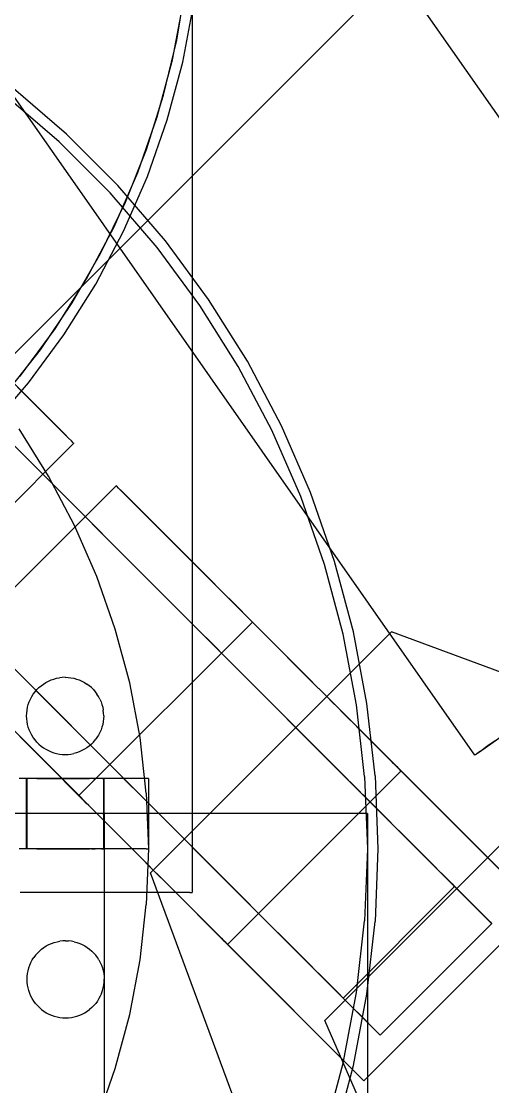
# Model space of a CAD drawing. Header units: millimetres. Extents: x -180 to 1414, y -663 to 972.
# Drawn here: x 1235.2 to 1262.2, y 436.4 to 497.2 of the extents above; entities that cross this region are included whole.
import ezdxf

# ---------------------------------------------------------------- set-up
doc = ezdxf.new("R2010")
doc.units = ezdxf.units.MM
doc.layers.add('TOP', color=8, linetype='Continuous')

msp = doc.modelspace()

# ---------------------------------------------------------------- linework, layer by layer
at = {"layer": 'TOP'}
for p, q in [((1245, 544.9), (1245, 447.5)), ((1234.813, 478.177), (1284.381, 527.745)), ((1238.942, 525.37), (1279.15, 467.948)), ((1261.129, 455.329), (1220.921, 512.752)), ((1244.115, 496.121), (1244.64, 499.319)), ((1243.872, 494.987), (1244.497, 498.293)), ((1243.872, 494.987), (1244.497, 498.293)), ((1244.457, 494.853), (1245.091, 498.204)), ((1243.362, 492.968), (1244.115, 496.121)), ((1243.001, 491.736), (1243.872, 494.987)), ((1243.001, 491.736), (1243.872, 494.987)), ((1243.574, 491.559), (1244.457, 494.853)), ((1237.818, 490.758), (1234.666, 493.47)), ((1237.41, 490.318), (1234.292, 493.001)), ((1237.41, 490.318), (1234.292, 493.001)), ((1242.383, 489.878), (1243.362, 492.968)), ((1241.889, 488.56), (1243.001, 491.736)), ((1241.889, 488.56), (1243.001, 491.736)), ((1242.448, 488.34), (1243.574, 491.559)), ((1240.758, 487.818), (1237.818, 490.758)), ((1240.318, 487.41), (1237.41, 490.318)), ((1240.318, 487.41), (1237.41, 490.318)), ((1241.185, 486.866), (1242.383, 489.878)), ((1218.238, 489.59), (1244.695, 463.133)), ((1240.544, 485.475), (1241.889, 488.56)), ((1240.544, 485.475), (1241.889, 488.56)), ((1245.874, 461.954), (1219.416, 488.412)), ((1241.084, 485.215), (1242.448, 488.34)), ((1243.001, 484.292), (1240.318, 487.41)), ((1243.001, 484.292), (1240.318, 487.41)), ((1243.47, 484.666), (1240.758, 487.818)), ((1239.772, 483.949), (1241.185, 486.866)), ((1238.971, 482.5), (1240.544, 485.475)), ((1238.971, 482.5), (1240.544, 485.475)), ((1239.491, 482.2), (1241.084, 485.215)), ((1245.443, 480.983), (1243.001, 484.292)), ((1245.443, 480.983), (1243.001, 484.292)), ((1245.939, 481.321), (1243.47, 484.666)), ((1238.154, 481.14), (1239.772, 483.949)), ((1238.331, 456.769), (1211.874, 483.227)), ((1236.154, 475.21), (1227.88, 483.484)), ((1235.62, 475.744), (1227.975, 483.389)), ((1237.412, 473.952), (1228.197, 483.167)), ((1237.941, 473.423), (1228.249, 483.115)), ((1237.941, 473.423), (1228.29, 483.074)), ((1237.709, 473.655), (1228.29, 483.074)), ((1237.181, 479.651), (1238.971, 482.5)), ((1237.181, 479.651), (1238.971, 482.5)), ((1239.51, 455.59), (1213.052, 482.048)), ((1237.676, 479.313), (1239.491, 482.2)), ((1248.151, 477.8), (1245.939, 481.321)), ((1236.337, 478.456), (1238.154, 481.14)), ((1247.631, 477.5), (1245.443, 480.983)), ((1247.631, 477.5), (1245.443, 480.983)), ((1235.182, 476.943), (1237.181, 479.651)), ((1235.182, 476.943), (1237.181, 479.651)), ((1235.652, 476.569), (1237.676, 479.313)), ((1255.949, 451.879), (1229.492, 478.337)), ((1234.332, 475.909), (1236.337, 478.456)), ((1250.094, 474.124), (1248.151, 477.8)), ((1230.67, 477.158), (1257.128, 450.701)), ((1249.553, 473.864), (1247.631, 477.5)), ((1249.553, 473.864), (1247.631, 477.5)), ((1233.427, 473.984), (1235.652, 476.569)), ((1235.62, 475.744), (1235.034, 476.33)), ((1236.154, 475.21), (1235.62, 475.744)), ((1236.632, 474.732), (1236.154, 475.21)), ((1237.052, 474.312), (1236.632, 474.732)), ((1236.806, 471.25), (1235.115, 473.941)), ((1237.412, 473.952), (1237.052, 474.312)), ((1237.709, 473.655), (1237.412, 473.952)), ((1251.757, 470.313), (1250.094, 474.124)), ((1237.941, 473.423), (1237.709, 473.655)), ((1238.108, 473.255), (1237.941, 473.423)), ((1251.198, 470.094), (1249.553, 473.864)), ((1251.198, 470.094), (1249.553, 473.864)), ((1228.343, 463.222), (1238.243, 473.121)), ((1238.209, 473.155), (1238.108, 473.255)), ((1238.209, 473.155), (1238.243, 473.121)), ((1249.585, 445.515), (1223.128, 471.973)), ((1238.291, 468.44), (1236.806, 471.25)), ((1224.306, 470.794), (1250.764, 444.337)), ((1240.659, 470.705), (1230.759, 460.806)), ((1240.692, 470.672), (1240.659, 470.705)), ((1240.793, 470.571), (1240.692, 470.672)), ((1240.96, 470.404), (1240.793, 470.571)), ((1240.793, 470.571), (1248.543, 462.821)), ((1241.193, 470.171), (1240.96, 470.404)), ((1240.96, 470.404), (1248.543, 462.821)), ((1240.96, 470.404), (1248.484, 462.88)), ((1253.13, 466.388), (1251.757, 470.313)), ((1241.49, 469.874), (1241.193, 470.171)), ((1241.193, 470.171), (1248.543, 462.821)), ((1241.849, 469.515), (1241.49, 469.874)), ((1252.557, 466.212), (1251.198, 470.094)), ((1252.557, 466.212), (1251.198, 470.094)), ((1242.269, 469.095), (1241.849, 469.515)), ((1241.849, 469.515), (1249.005, 462.359)), ((1241.849, 469.515), (1248.857, 462.507)), ((1242.747, 468.617), (1242.269, 469.095)), ((1242.269, 469.095), (1248.857, 462.507)), ((1243.281, 468.083), (1242.747, 468.617)), ((1242.747, 468.617), (1249.362, 462.002)), ((1239.562, 465.527), (1238.291, 468.44)), ((1243.868, 467.496), (1243.281, 468.083)), ((1243.281, 468.083), (1249.362, 462.002)), ((1244.503, 466.861), (1243.868, 467.496)), ((1245.185, 466.179), (1244.503, 466.861)), ((1244.503, 466.861), (1250.034, 461.33)), ((1244.503, 466.861), (1249.794, 461.57)), ((1245.908, 465.456), (1245.185, 466.179)), ((1245.185, 466.179), (1249.794, 461.57)), ((1253.621, 462.239), (1252.557, 466.212)), ((1253.621, 462.239), (1252.557, 466.212)), ((1254.206, 462.372), (1253.13, 466.388)), ((1240.612, 462.527), (1239.562, 465.527)), ((1246.669, 464.695), (1245.908, 465.456)), ((1247.464, 463.9), (1246.669, 464.695)), ((1246.669, 464.695), (1250.558, 460.806)), ((1248.288, 463.076), (1247.464, 463.9)), ((1244.695, 463.133), (1245.408, 462.42)), ((1249.136, 462.228), (1248.288, 463.076)), ((1248.437, 462.927), (1238.537, 453.028)), ((1241.434, 459.457), (1240.612, 462.527)), ((1242.624, 448.629), (1256.371, 462.376)), ((1245.408, 462.42), (1246.152, 461.677)), ((1248.449, 462.915), (1248.437, 462.927)), ((1248.484, 462.88), (1248.449, 462.915)), ((1248.543, 462.821), (1248.484, 462.88)), ((1248.625, 462.739), (1248.543, 462.821)), ((1248.73, 462.634), (1248.625, 462.739)), ((1248.857, 462.507), (1248.73, 462.634)), ((1249.005, 462.359), (1248.857, 462.507)), ((1274.953, 455.503), (1256.371, 462.376)), ((1246.451, 461.377), (1245.874, 461.954)), ((1249.174, 462.19), (1249.005, 462.359)), ((1250.005, 461.359), (1249.136, 462.228)), ((1249.362, 462.002), (1249.174, 462.19)), ((1249.569, 461.795), (1249.362, 462.002)), ((1249.794, 461.57), (1249.569, 461.795)), ((1254.386, 458.197), (1253.621, 462.239)), ((1254.386, 458.197), (1253.621, 462.239)), ((1254.979, 458.287), (1254.206, 462.372)), ((1246.152, 461.677), (1246.922, 460.907)), ((1247.054, 460.774), (1246.451, 461.377)), ((1250.034, 461.33), (1249.794, 461.57)), ((1250.888, 460.476), (1250.005, 461.359)), ((1250.289, 461.074), (1250.034, 461.33)), ((1246.922, 460.907), (1247.714, 460.115)), ((1247.678, 460.15), (1247.054, 460.774)), ((1250.558, 460.806), (1250.289, 461.074)), ((1250.839, 460.525), (1250.558, 460.806)), ((1231.293, 460.272), (1238.726, 452.839)), ((1248.32, 459.508), (1247.678, 460.15)), ((1247.714, 460.115), (1248.524, 459.304)), ((1251.129, 460.235), (1250.839, 460.525)), ((1251.781, 459.583), (1250.888, 460.476)), ((1251.429, 459.935), (1251.129, 460.235)), ((1231.95, 459.615), (1239.106, 452.459)), ((1231.95, 459.615), (1238.957, 452.607)), ((1231.95, 459.615), (1238.831, 452.734)), ((1236.376, 459.296), (1236.508, 459.394)), ((1236.508, 459.394), (1236.647, 459.481)), ((1236.647, 459.481), (1236.793, 459.558)), ((1236.793, 459.558), (1236.943, 459.624)), ((1236.943, 459.624), (1237.099, 459.678)), ((1237.099, 459.678), (1237.258, 459.721)), ((1237.258, 459.721), (1237.419, 459.751)), ((1237.583, 459.77), (1237.419, 459.751)), ((1237.747, 459.776), (1237.583, 459.77)), ((1237.747, 459.776), (1237.912, 459.77)), ((1237.912, 459.77), (1238.075, 459.751)), ((1238.075, 459.751), (1238.237, 459.721)), ((1238.237, 459.721), (1238.396, 459.678)), ((1238.396, 459.678), (1238.551, 459.624)), ((1238.551, 459.624), (1238.702, 459.558)), ((1238.702, 459.558), (1238.847, 459.481)), ((1238.847, 459.481), (1238.987, 459.394)), ((1239.119, 459.296), (1238.987, 459.394)), ((1242.025, 456.334), (1241.434, 459.457)), ((1248.977, 458.852), (1248.32, 459.508)), ((1251.735, 459.629), (1251.429, 459.935)), ((1252.047, 459.317), (1251.735, 459.629)), ((1252.679, 458.685), (1251.781, 459.583)), ((1232.37, 459.195), (1238.957, 452.607)), ((1235.842, 458.676), (1235.93, 458.815)), ((1235.93, 458.815), (1236.027, 458.948)), ((1236.027, 458.948), (1236.135, 459.072)), ((1236.135, 459.072), (1236.251, 459.189)), ((1236.251, 459.189), (1236.376, 459.296)), ((1239.244, 459.189), (1239.119, 459.296)), ((1239.244, 459.189), (1239.36, 459.072)), ((1239.36, 459.072), (1239.467, 458.948)), ((1239.467, 458.948), (1239.565, 458.815)), ((1239.652, 458.676), (1239.565, 458.815)), ((1248.524, 459.304), (1249.348, 458.481)), ((1249.644, 458.184), (1248.977, 458.852)), ((1252.362, 459.002), (1252.047, 459.317)), ((1252.679, 458.685), (1252.362, 459.002)), ((1235.602, 458.066), (1235.645, 458.224)), ((1235.645, 458.224), (1235.699, 458.38)), ((1235.699, 458.38), (1235.765, 458.531)), ((1235.765, 458.531), (1235.842, 458.676)), ((1239.729, 458.531), (1239.652, 458.676)), ((1239.729, 458.531), (1239.795, 458.38)), ((1239.795, 458.38), (1239.849, 458.224)), ((1239.849, 458.224), (1239.892, 458.066)), ((1249.348, 458.481), (1250.18, 457.648)), ((1250.319, 457.51), (1249.644, 458.184)), ((1253.578, 457.786), (1252.679, 458.685)), ((1252.997, 458.367), (1252.679, 458.685)), ((1253.312, 458.052), (1252.997, 458.367)), ((1254.846, 454.11), (1254.386, 458.197)), ((1254.846, 454.11), (1254.386, 458.197)), ((1255.445, 454.155), (1254.979, 458.287)), ((1235.547, 457.576), (1235.553, 457.74)), ((1235.553, 457.412), (1235.547, 457.576)), ((1235.553, 457.74), (1235.572, 457.904)), ((1235.572, 457.904), (1235.602, 458.066)), ((1239.892, 458.066), (1239.923, 457.904)), ((1239.941, 457.74), (1239.923, 457.904)), ((1239.947, 457.576), (1239.941, 457.74)), ((1239.947, 457.576), (1239.941, 457.412)), ((1250.18, 457.648), (1251.017, 456.812)), ((1253.624, 457.74), (1253.312, 458.052)), ((1254.471, 456.893), (1253.578, 457.786)), ((1253.93, 457.434), (1253.624, 457.74)), ((1235.285, 456.28), (1234.604, 456.961)), ((1235.572, 457.248), (1235.553, 457.412)), ((1235.602, 457.086), (1235.572, 457.248)), ((1235.645, 456.928), (1235.602, 457.086)), ((1235.699, 456.772), (1235.645, 456.928)), ((1239.849, 456.928), (1239.795, 456.772)), ((1239.892, 457.086), (1239.849, 456.928)), ((1239.923, 457.248), (1239.892, 457.086)), ((1239.941, 457.412), (1239.923, 457.248)), ((1250.997, 456.832), (1250.319, 457.51)), ((1254.229, 457.134), (1253.93, 457.434)), ((1254.52, 456.844), (1254.229, 457.134)), ((1235.765, 456.621), (1235.699, 456.772)), ((1235.842, 456.476), (1235.765, 456.621)), ((1235.93, 456.337), (1235.842, 456.476)), ((1236.027, 456.204), (1235.93, 456.337)), ((1238.331, 456.769), (1239.044, 456.056)), ((1239.565, 456.337), (1239.467, 456.204)), ((1239.652, 456.476), (1239.565, 456.337)), ((1239.729, 456.621), (1239.652, 456.476)), ((1239.795, 456.772), (1239.729, 456.621)), ((1242.381, 453.176), (1242.025, 456.334)), ((1251.674, 456.154), (1250.997, 456.832)), ((1251.017, 456.812), (1251.852, 455.976)), ((1255.354, 456.01), (1254.471, 456.893)), ((1258.69, 452.674), (1254.52, 456.844)), ((1254.801, 456.563), (1254.52, 456.844)), ((1259.451, 451.913), (1254.801, 456.563)), ((1255.069, 456.295), (1254.801, 456.563)), ((1258.69, 452.674), (1254.801, 456.563)), ((1262.694, 456.425), (1261.529, 455.609)), ((1236.008, 455.557), (1235.285, 456.28)), ((1236.135, 456.08), (1236.027, 456.204)), ((1236.135, 456.08), (1236.251, 455.963)), ((1236.251, 455.963), (1236.376, 455.856)), ((1236.376, 455.856), (1236.508, 455.758)), ((1236.508, 455.758), (1236.647, 455.671)), ((1238.987, 455.758), (1238.847, 455.671)), ((1239.119, 455.856), (1238.987, 455.758)), ((1239.044, 456.056), (1239.788, 455.313)), ((1239.244, 455.963), (1239.119, 455.856)), ((1239.244, 455.963), (1239.36, 456.08)), ((1239.36, 456.08), (1239.467, 456.204)), ((1252.347, 455.481), (1251.674, 456.154)), ((1251.852, 455.976), (1252.683, 455.146)), ((1255.325, 456.039), (1255.069, 456.295)), ((1258.69, 452.674), (1255.069, 456.295)), ((1255.565, 455.799), (1255.325, 456.039)), ((1256.223, 455.141), (1255.354, 456.01)), ((1255.79, 455.574), (1255.565, 455.799)), ((1261.751, 455.765), (1261.529, 455.609)), ((1262.021, 455.954), (1261.751, 455.765)), ((1262.336, 456.174), (1262.021, 455.954)), ((1236.77, 454.795), (1236.008, 455.557)), ((1236.647, 455.671), (1236.793, 455.594)), ((1236.793, 455.594), (1236.943, 455.528)), ((1236.943, 455.528), (1237.099, 455.474)), ((1237.099, 455.474), (1237.258, 455.431)), ((1237.258, 455.431), (1237.419, 455.401)), ((1237.419, 455.401), (1237.583, 455.382)), ((1237.583, 455.382), (1237.747, 455.376)), ((1237.747, 455.376), (1237.912, 455.382)), ((1237.912, 455.382), (1238.075, 455.401)), ((1238.075, 455.401), (1238.237, 455.431)), ((1238.396, 455.474), (1238.237, 455.431)), ((1238.551, 455.528), (1238.396, 455.474)), ((1238.702, 455.594), (1238.551, 455.528)), ((1238.847, 455.671), (1238.702, 455.594)), ((1240.088, 455.013), (1239.51, 455.59)), ((1239.788, 455.313), (1240.558, 454.543)), ((1253.012, 454.816), (1252.347, 455.481)), ((1252.683, 455.146), (1253.504, 454.325)), ((1261.491, 449.873), (1255.79, 455.574)), ((1255.996, 455.367), (1255.79, 455.574)), ((1262.078, 449.286), (1255.79, 455.574)), ((1256.185, 455.179), (1255.996, 455.367)), ((1256.354, 455.01), (1256.185, 455.179)), ((1257.071, 454.293), (1256.223, 455.141)), ((1261.154, 455.347), (1261.129, 455.329)), ((1261.229, 455.399), (1261.154, 455.347)), ((1261.529, 455.609), (1261.229, 455.399)), ((1261.354, 455.487), (1261.229, 455.399)), ((1261.529, 455.609), (1261.354, 455.487)), ((1237.564, 454.001), (1236.77, 454.795)), ((1236.77, 454.795), (1240.659, 450.906)), ((1240.69, 454.41), (1240.088, 455.013)), ((1240.558, 454.543), (1241.35, 453.751)), ((1253.666, 454.163), (1253.012, 454.816)), ((1256.502, 454.862), (1256.354, 455.01)), ((1256.629, 454.735), (1256.502, 454.862)), ((1263.51, 447.854), (1256.502, 454.862)), ((1256.734, 454.63), (1256.629, 454.735)), ((1264.166, 447.198), (1256.734, 454.63)), ((1256.816, 454.548), (1256.734, 454.63)), ((1264.399, 446.965), (1256.816, 454.548)), ((1256.875, 454.489), (1256.816, 454.548)), ((1264.566, 446.798), (1256.875, 454.489)), ((1256.91, 454.454), (1256.875, 454.489)), ((1236.806, 454), (1235.115, 454)), ((1235.547, 450), (1235.547, 454)), ((1235.553, 454), (1235.547, 454)), ((1235.572, 454), (1235.553, 454)), ((1235.602, 454), (1235.572, 454)), ((1235.573, 450), (1235.573, 454)), ((1235.579, 454), (1235.573, 454)), ((1235.598, 454), (1235.579, 454)), ((1235.628, 454), (1235.598, 454)), ((1235.645, 454), (1235.602, 454)), ((1235.671, 454), (1235.628, 454)), ((1235.699, 454), (1235.645, 454)), ((1235.725, 454), (1235.671, 454)), ((1235.765, 454), (1235.699, 454)), ((1235.791, 454), (1235.725, 454)), ((1235.842, 454), (1235.765, 454)), ((1235.868, 454), (1235.791, 454)), ((1235.93, 454), (1235.842, 454)), ((1235.955, 454), (1235.868, 454)), ((1236.027, 454), (1235.93, 454)), ((1236.053, 454), (1235.955, 454)), ((1236.135, 454), (1236.027, 454)), ((1236.16, 454), (1236.053, 454)), ((1236.135, 454), (1236.251, 454)), ((1236.277, 454), (1236.16, 454)), ((1236.251, 454), (1236.376, 454)), ((1236.277, 454), (1236.401, 454)), ((1236.376, 454), (1236.508, 454)), ((1236.401, 454), (1236.534, 454)), ((1236.508, 454), (1236.647, 454)), ((1236.534, 454), (1236.673, 454)), ((1236.647, 454), (1236.793, 454)), ((1236.673, 454), (1236.819, 454)), ((1236.793, 454), (1236.943, 454)), ((1238.291, 454), (1236.806, 454)), ((1236.819, 454), (1236.969, 454)), ((1236.943, 454), (1237.099, 454)), ((1236.969, 454), (1237.125, 454)), ((1237.099, 454), (1237.258, 454)), ((1237.125, 454), (1237.284, 454)), ((1237.258, 454), (1237.419, 454)), ((1237.284, 454), (1237.445, 454)), ((1237.419, 454), (1237.583, 454)), ((1237.445, 454), (1237.609, 454)), ((1238.388, 453.177), (1237.564, 454.001)), ((1237.583, 454), (1237.747, 454)), ((1237.609, 454), (1237.773, 454)), ((1237.747, 454), (1237.912, 454)), ((1237.773, 454), (1237.938, 454)), ((1237.912, 454), (1238.075, 454)), ((1237.938, 454), (1238.101, 454)), ((1238.075, 454), (1238.237, 454)), ((1238.101, 454), (1238.263, 454)), ((1238.396, 454), (1238.237, 454)), ((1238.263, 454), (1238.422, 454)), ((1239.562, 454), (1238.291, 454)), ((1238.551, 454), (1238.396, 454)), ((1238.422, 454), (1238.577, 454)), ((1238.702, 454), (1238.551, 454)), ((1238.577, 454), (1238.728, 454)), ((1238.847, 454), (1238.702, 454)), ((1238.728, 454), (1238.873, 454)), ((1238.987, 454), (1238.847, 454)), ((1238.873, 454), (1239.012, 454)), ((1239.119, 454), (1238.987, 454)), ((1239.012, 454), (1239.145, 454)), ((1239.244, 454), (1239.119, 454)), ((1239.27, 454), (1239.145, 454)), ((1239.36, 454), (1239.244, 454)), ((1239.386, 454), (1239.27, 454)), ((1239.36, 454), (1239.467, 454)), ((1239.493, 454), (1239.386, 454)), ((1239.565, 454), (1239.467, 454)), ((1239.591, 454), (1239.493, 454)), ((1240.612, 454), (1239.562, 454)), ((1239.652, 454), (1239.565, 454)), ((1239.678, 454), (1239.591, 454)), ((1239.729, 454), (1239.652, 454)), ((1239.755, 454), (1239.678, 454)), ((1239.795, 454), (1239.729, 454)), ((1239.821, 454), (1239.755, 454)), ((1239.849, 454), (1239.795, 454)), ((1239.875, 454), (1239.821, 454)), ((1239.892, 454), (1239.849, 454)), ((1239.875, 454), (1239.918, 454)), ((1239.923, 454), (1239.892, 454)), ((1239.918, 454), (1239.949, 454)), ((1239.941, 454), (1239.923, 454)), ((1239.941, 454), (1239.947, 454)), ((1239.947, 450), (1239.947, 454)), ((1239.949, 454), (1239.967, 454)), ((1239.967, 454), (1239.973, 454)), ((1239.973, 450), (1239.973, 454)), ((1241.434, 454), (1240.612, 454)), ((1241.314, 453.786), (1240.69, 454.41)), ((1242.025, 454), (1241.434, 454)), ((1242.381, 454), (1242.025, 454)), ((1242.5, 454), (1242.381, 454)), ((1242.5, 454), (1242.5, 450)), ((1256.922, 454.442), (1247.023, 444.542)), ((1253.504, 454.325), (1254.31, 453.519)), ((1254.303, 453.525), (1253.666, 454.163)), ((1254.846, 454.11), (1255, 450)), ((1254.846, 454.11), (1255, 450)), ((1255.445, 454.155), (1255.6, 450)), ((1264.667, 446.697), (1256.91, 454.454)), ((1256.91, 454.454), (1256.922, 454.442)), ((1257.895, 453.469), (1257.071, 454.293)), ((1241.956, 453.144), (1241.314, 453.786)), ((1241.35, 453.751), (1242.16, 452.94)), ((1254.922, 452.906), (1254.303, 453.525)), ((1254.31, 453.519), (1255.097, 452.731)), ((1258.69, 452.674), (1257.895, 453.469)), ((1239.237, 452.328), (1238.388, 453.177)), ((1238.549, 453.016), (1238.537, 453.028)), ((1238.585, 452.98), (1238.549, 453.016)), ((1238.644, 452.921), (1238.585, 452.98)), ((1238.726, 452.839), (1238.644, 452.921)), ((1238.831, 452.734), (1238.726, 452.839)), ((1238.957, 452.607), (1238.831, 452.734)), ((1241.956, 453.144), (1242.613, 452.488)), ((1242.16, 452.94), (1242.984, 452.117)), ((1242.381, 453.176), (1242.5, 450)), ((1255.519, 452.309), (1254.922, 452.906)), ((1255.097, 452.731), (1255.861, 451.968)), ((1259.451, 451.913), (1258.69, 452.674)), ((1239.106, 452.459), (1238.957, 452.607)), ((1239.275, 452.29), (1239.106, 452.459)), ((1240.105, 451.46), (1239.237, 452.328)), ((1239.463, 452.102), (1239.275, 452.29)), ((1239.67, 451.895), (1239.463, 452.102)), ((1243.28, 451.82), (1242.613, 452.488)), ((1242.984, 452.117), (1243.816, 451.284)), ((1252.58, 440.201), (1264.799, 452.42)), ((1256.09, 451.739), (1255.519, 452.309)), ((1237.41, 452), (1234.292, 452)), ((1236.039, 452), (1234.641, 452)), ((1237.235, 452), (1236.039, 452)), ((1238.223, 452), (1237.235, 452)), ((1240.318, 452), (1237.41, 452)), ((1238.997, 452), (1238.223, 452)), ((1239.553, 452), (1238.997, 452)), ((1239.888, 452), (1239.553, 452)), ((1239.894, 451.671), (1239.67, 451.895)), ((1239.888, 452), (1240, 452)), ((1240.135, 451.43), (1239.894, 451.671)), ((1240, 348), (1240, 452)), ((1240.988, 450.577), (1240.105, 451.46)), ((1243.001, 452), (1240.318, 452)), ((1245.443, 452), (1243.001, 452)), ((1243.955, 451.146), (1243.28, 451.82)), ((1247.631, 452), (1245.443, 452)), ((1249.553, 452), (1247.631, 452)), ((1251.198, 452), (1249.553, 452)), ((1252.557, 452), (1251.198, 452)), ((1253.621, 452), (1252.557, 452)), ((1254.386, 452), (1253.621, 452)), ((1254.846, 452), (1254.386, 452)), ((1255, 452), (1254.846, 452)), ((1255, 452), (1255, 346.8)), ((1255.861, 451.968), (1256.597, 451.232)), ((1256.499, 451.33), (1255.949, 451.879)), ((1256.632, 451.197), (1256.09, 451.739)), ((1260.174, 451.19), (1259.451, 451.913)), ((1240.39, 451.175), (1240.135, 451.43)), ((1240.659, 450.906), (1240.39, 451.175)), ((1240.939, 450.626), (1240.659, 450.906)), ((1243.816, 451.284), (1244.653, 450.448)), ((1244.633, 450.468), (1243.955, 451.146)), ((1257.017, 450.812), (1256.499, 451.33)), ((1256.597, 451.232), (1257.301, 450.527)), ((1257.97, 449.859), (1256.632, 451.197)), ((1257.141, 450.687), (1256.632, 451.197)), ((1260.856, 450.508), (1260.174, 451.19)), ((1241.23, 450.335), (1240.939, 450.626)), ((1241.882, 449.683), (1240.988, 450.577)), ((1241.529, 450.036), (1241.23, 450.335)), ((1245.31, 449.79), (1244.633, 450.468)), ((1244.653, 450.448), (1245.488, 449.612)), ((1257.501, 450.328), (1257.017, 450.812)), ((1257.806, 450.023), (1257.128, 450.701)), ((1257.616, 450.212), (1257.141, 450.687)), ((1257.301, 450.527), (1257.97, 449.859)), ((1259.594, 448.234), (1257.501, 450.328)), ((1257.948, 449.88), (1257.501, 450.328)), ((1261.491, 449.873), (1260.856, 450.508)), ((1236.806, 450), (1235.115, 450)), ((1235.553, 450), (1235.547, 450)), ((1235.572, 450), (1235.553, 450)), ((1235.602, 450), (1235.572, 450)), ((1235.579, 450), (1235.573, 450)), ((1235.598, 450), (1235.579, 450)), ((1235.628, 450), (1235.598, 450)), ((1235.645, 450), (1235.602, 450)), ((1235.671, 450), (1235.628, 450)), ((1235.699, 450), (1235.645, 450)), ((1235.725, 450), (1235.671, 450)), ((1235.765, 450), (1235.699, 450)), ((1235.791, 450), (1235.725, 450)), ((1235.842, 450), (1235.765, 450)), ((1235.868, 450), (1235.791, 450)), ((1235.93, 450), (1235.842, 450)), ((1235.955, 450), (1235.868, 450)), ((1236.027, 450), (1235.93, 450)), ((1236.053, 450), (1235.955, 450)), ((1236.135, 450), (1236.027, 450)), ((1236.16, 450), (1236.053, 450)), ((1236.135, 450), (1236.251, 450)), ((1236.277, 450), (1236.16, 450)), ((1236.251, 450), (1236.376, 450)), ((1236.277, 450), (1236.401, 450)), ((1236.376, 450), (1236.508, 450)), ((1236.401, 450), (1236.534, 450)), ((1236.508, 450), (1236.647, 450)), ((1236.534, 450), (1236.673, 450)), ((1236.647, 450), (1236.793, 450)), ((1236.673, 450), (1236.819, 450)), ((1236.793, 450), (1236.943, 450)), ((1238.291, 450), (1236.806, 450)), ((1236.819, 450), (1236.969, 450)), ((1236.943, 450), (1237.099, 450)), ((1236.969, 450), (1237.125, 450)), ((1237.099, 450), (1237.258, 450)), ((1237.125, 450), (1237.284, 450)), ((1237.258, 450), (1237.419, 450)), ((1237.284, 450), (1237.445, 450)), ((1237.419, 450), (1237.583, 450)), ((1237.445, 450), (1237.609, 450)), ((1237.583, 450), (1237.747, 450)), ((1237.609, 450), (1237.773, 450)), ((1237.747, 450), (1237.912, 450)), ((1237.773, 450), (1237.938, 450)), ((1237.912, 450), (1238.075, 450)), ((1237.938, 450), (1238.101, 450)), ((1238.075, 450), (1238.237, 450)), ((1238.101, 450), (1238.263, 450)), ((1238.396, 450), (1238.237, 450)), ((1238.263, 450), (1238.422, 450)), ((1239.562, 450), (1238.291, 450)), ((1238.551, 450), (1238.396, 450)), ((1238.422, 450), (1238.577, 450)), ((1238.702, 450), (1238.551, 450)), ((1238.577, 450), (1238.728, 450)), ((1238.847, 450), (1238.702, 450)), ((1238.728, 450), (1238.873, 450)), ((1238.987, 450), (1238.847, 450)), ((1238.873, 450), (1239.012, 450)), ((1239.119, 450), (1238.987, 450)), ((1239.012, 450), (1239.145, 450)), ((1239.244, 450), (1239.119, 450)), ((1239.27, 450), (1239.145, 450)), ((1239.244, 450), (1239.36, 450)), ((1239.386, 450), (1239.27, 450)), ((1239.36, 450), (1239.467, 450)), ((1239.493, 450), (1239.386, 450)), ((1239.565, 450), (1239.467, 450)), ((1239.591, 450), (1239.493, 450)), ((1240.612, 450), (1239.562, 450)), ((1239.652, 450), (1239.565, 450)), ((1239.678, 450), (1239.591, 450)), ((1239.729, 450), (1239.652, 450)), ((1239.755, 450), (1239.678, 450)), ((1239.795, 450), (1239.729, 450)), ((1239.821, 450), (1239.755, 450)), ((1239.849, 450), (1239.795, 450)), ((1239.821, 450), (1239.875, 450)), ((1239.892, 450), (1239.849, 450)), ((1239.875, 450), (1239.918, 450)), ((1239.923, 450), (1239.892, 450)), ((1239.918, 450), (1239.949, 450)), ((1239.941, 450), (1239.923, 450)), ((1239.947, 450), (1239.941, 450)), ((1239.949, 450), (1239.967, 450)), ((1239.967, 450), (1239.973, 450)), ((1241.434, 450), (1240.612, 450)), ((1242.025, 450), (1241.434, 450)), ((1241.836, 449.729), (1241.529, 450.036)), ((1242.148, 449.417), (1241.836, 449.729)), ((1242.78, 448.785), (1241.882, 449.683)), ((1242.381, 450), (1242.025, 450)), ((1242.5, 450), (1242.381, 446.824)), ((1242.381, 450), (1242.5, 450)), ((1245.983, 449.117), (1245.31, 449.79)), ((1255, 450), (1254.846, 445.89)), ((1255, 450), (1254.846, 445.89)), ((1255.6, 450), (1255.445, 445.845)), ((1258.054, 449.775), (1257.616, 450.212)), ((1258.445, 449.383), (1257.806, 450.023)), ((1259.594, 448.234), (1257.948, 449.88)), ((1258.356, 449.473), (1257.948, 449.88)), ((1257.97, 449.859), (1258.599, 449.23)), ((1258.451, 449.377), (1258.054, 449.775)), ((1262.078, 449.286), (1261.491, 449.873)), ((1242.463, 449.102), (1242.148, 449.417)), ((1242.78, 448.785), (1242.463, 449.102)), ((1245.488, 449.612), (1246.319, 448.782)), ((1246.648, 448.452), (1245.983, 449.117)), ((1258.722, 449.107), (1258.356, 449.473)), ((1259.042, 448.786), (1258.445, 449.383)), ((1258.807, 449.022), (1258.451, 449.377)), ((1258.599, 449.23), (1259.185, 448.644)), ((1259.044, 448.784), (1258.722, 449.107)), ((1259.118, 448.71), (1258.807, 449.022)), ((1262.612, 448.752), (1262.078, 449.286)), ((1249.497, 430.047), (1242.624, 448.629)), ((1243.678, 447.887), (1242.78, 448.785)), ((1243.097, 448.468), (1242.78, 448.785)), ((1243.412, 448.153), (1243.097, 448.468)), ((1246.319, 448.782), (1247.14, 447.961)), ((1247.302, 447.799), (1246.648, 448.452)), ((1259.594, 448.234), (1259.042, 448.786)), ((1259.321, 448.507), (1259.044, 448.784)), ((1259.383, 448.445), (1259.118, 448.71)), ((1259.185, 448.644), (1259.725, 448.104)), ((1259.551, 448.277), (1259.321, 448.507)), ((1259.601, 448.227), (1259.383, 448.445)), ((1243.724, 447.841), (1243.412, 448.153)), ((1244.572, 446.993), (1243.678, 447.887)), ((1244.031, 447.534), (1243.724, 447.841)), ((1247.14, 447.961), (1247.946, 447.155)), ((1247.94, 447.161), (1247.302, 447.799)), ((1259.979, 447.849), (1253.615, 441.485)), ((1259.733, 448.095), (1259.551, 448.277)), ((1260.097, 447.731), (1259.594, 448.234)), ((1261.634, 446.194), (1259.601, 448.227)), ((1259.771, 448.058), (1259.601, 448.227)), ((1259.725, 448.104), (1260.215, 447.613)), ((1259.865, 447.963), (1259.733, 448.095)), ((1259.891, 447.938), (1259.771, 448.058)), ((1262.061, 445.767), (1259.865, 447.963)), ((1259.865, 447.963), (1259.947, 447.881)), ((1259.96, 447.868), (1259.891, 447.938)), ((1259.947, 447.881), (1259.979, 447.849)), ((1259.979, 447.849), (1259.96, 447.868)), ((1262.1, 445.728), (1259.979, 447.849)), ((1237.181, 447.5), (1235.182, 447.5)), ((1238.971, 447.5), (1237.181, 447.5)), ((1240.544, 447.5), (1238.971, 447.5)), ((1241.889, 447.5), (1240.544, 447.5)), ((1243.001, 447.5), (1241.889, 447.5)), ((1243.872, 447.5), (1243.001, 447.5)), ((1244.497, 447.5), (1243.872, 447.5)), ((1244.33, 447.235), (1244.031, 447.534)), ((1244.621, 446.944), (1244.33, 447.235)), ((1244.874, 447.5), (1244.497, 447.5)), ((1244.874, 447.5), (1245, 447.5)), ((1260.549, 447.279), (1260.097, 447.731)), ((1260.215, 447.613), (1260.654, 447.175)), ((1260.947, 446.882), (1260.549, 447.279)), ((1242.025, 443.666), (1242.381, 446.824)), ((1245.455, 446.11), (1244.572, 446.993)), ((1244.901, 446.664), (1244.621, 446.944)), ((1245.17, 446.395), (1244.901, 446.664)), ((1248.79, 442.775), (1244.901, 446.664)), ((1248.558, 446.542), (1247.94, 447.161)), ((1247.946, 447.155), (1248.733, 446.368)), ((1254.801, 436.764), (1264.7, 446.664)), ((1260.654, 447.175), (1261.038, 446.791)), ((1261.289, 446.54), (1260.947, 446.882)), ((1261.038, 446.791), (1261.365, 446.463)), ((1245.425, 446.14), (1245.17, 446.395)), ((1250.956, 440.609), (1245.425, 446.14)), ((1245.666, 445.899), (1245.425, 446.14)), ((1246.323, 445.242), (1245.455, 446.11)), ((1249.155, 445.945), (1248.558, 446.542)), ((1248.733, 446.368), (1249.497, 445.604)), ((1261.572, 446.256), (1261.289, 446.54)), ((1261.365, 446.463), (1261.634, 446.194)), ((1261.797, 446.032), (1261.572, 446.256)), ((1261.634, 446.194), (1261.843, 445.985)), ((1261.96, 445.869), (1261.797, 446.032)), ((1261.843, 445.985), (1261.991, 445.837)), ((1245.89, 445.675), (1245.666, 445.899)), ((1251.592, 439.973), (1245.89, 445.675)), ((1246.097, 445.468), (1245.89, 445.675)), ((1246.285, 445.28), (1246.097, 445.468)), ((1249.726, 445.375), (1249.155, 445.945)), ((1249.497, 445.604), (1250.233, 444.868)), ((1250.135, 444.966), (1249.585, 445.515)), ((1250.268, 444.833), (1249.726, 445.375)), ((1254.386, 441.803), (1254.846, 445.89)), ((1254.386, 441.803), (1254.846, 445.89)), ((1254.979, 441.713), (1255.445, 445.845)), ((1262.1, 445.728), (1255.736, 439.364)), ((1262.061, 445.767), (1261.96, 445.869)), ((1261.991, 445.837), (1262.077, 445.751)), ((1262.1, 445.728), (1262.061, 445.767)), ((1262.077, 445.751), (1262.1, 445.728)), ((1237.773, 444.754), (1237.609, 444.748)), ((1237.773, 444.754), (1237.938, 444.748)), ((1246.454, 445.111), (1246.285, 445.28)), ((1247.172, 444.393), (1246.323, 445.242)), ((1246.602, 444.963), (1246.454, 445.111)), ((1253.61, 437.955), (1246.454, 445.111)), ((1253.19, 438.375), (1246.602, 444.963)), ((1246.729, 444.836), (1246.602, 444.963)), ((1246.834, 444.731), (1246.729, 444.836)), ((1250.653, 444.448), (1250.135, 444.966)), ((1250.233, 444.868), (1250.937, 444.163)), ((1250.777, 444.323), (1250.268, 444.833)), ((1236.16, 444.05), (1236.277, 444.167)), ((1236.277, 444.167), (1236.401, 444.274)), ((1236.401, 444.274), (1236.534, 444.372)), ((1236.534, 444.372), (1236.673, 444.459)), ((1236.673, 444.459), (1236.819, 444.536)), ((1236.819, 444.536), (1236.969, 444.602)), ((1236.969, 444.602), (1237.125, 444.656)), ((1237.125, 444.656), (1237.284, 444.699)), ((1237.284, 444.699), (1237.445, 444.73)), ((1237.609, 444.748), (1237.445, 444.73)), ((1238.101, 444.73), (1237.938, 444.748)), ((1238.263, 444.699), (1238.101, 444.73)), ((1238.263, 444.699), (1238.422, 444.656)), ((1238.422, 444.656), (1238.577, 444.602)), ((1238.577, 444.602), (1238.728, 444.536)), ((1238.728, 444.536), (1238.873, 444.459)), ((1238.873, 444.459), (1239.012, 444.372)), ((1239.012, 444.372), (1239.145, 444.274)), ((1239.145, 444.274), (1239.27, 444.167)), ((1239.386, 444.05), (1239.27, 444.167)), ((1246.916, 444.649), (1246.834, 444.731)), ((1254.499, 437.066), (1246.834, 444.731)), ((1254.267, 437.298), (1246.916, 444.649)), ((1246.975, 444.59), (1246.916, 444.649)), ((1254.667, 436.898), (1246.916, 444.649)), ((1254.499, 437.066), (1246.975, 444.59)), ((1247.011, 444.554), (1246.975, 444.59)), ((1254.667, 436.898), (1246.975, 444.59)), ((1247.023, 444.542), (1247.011, 444.554)), ((1247.996, 443.569), (1247.172, 444.393)), ((1251.137, 443.964), (1250.653, 444.448)), ((1251.442, 443.659), (1250.764, 444.337)), ((1251.252, 443.848), (1250.777, 444.323)), ((1250.937, 444.163), (1251.606, 443.495)), ((1235.791, 443.509), (1235.868, 443.654)), ((1235.868, 443.654), (1235.955, 443.793)), ((1236.053, 443.926), (1235.955, 443.793)), ((1236.16, 444.05), (1236.053, 443.926)), ((1239.493, 443.926), (1239.386, 444.05)), ((1239.591, 443.793), (1239.493, 443.926)), ((1239.678, 443.654), (1239.591, 443.793)), ((1239.678, 443.654), (1239.755, 443.509)), ((1241.434, 440.543), (1242.025, 443.666)), ((1248.79, 442.775), (1247.996, 443.569)), ((1251.584, 443.516), (1251.137, 443.964)), ((1251.69, 443.411), (1251.252, 443.848)), ((1252.081, 443.019), (1251.442, 443.659)), ((1235.598, 442.882), (1235.628, 443.044)), ((1235.628, 443.044), (1235.671, 443.203)), ((1235.671, 443.203), (1235.725, 443.358)), ((1235.725, 443.358), (1235.791, 443.509)), ((1239.755, 443.509), (1239.821, 443.358)), ((1239.821, 443.358), (1239.875, 443.203)), ((1239.875, 443.203), (1239.918, 443.044)), ((1239.918, 443.044), (1239.949, 442.882)), ((1251.992, 443.109), (1251.584, 443.516)), ((1251.606, 443.495), (1252.235, 442.866)), ((1252.087, 443.013), (1251.69, 443.411)), ((1254.185, 440.915), (1251.992, 443.109)), ((1252.358, 442.743), (1251.992, 443.109)), ((1252.678, 442.422), (1252.081, 443.019)), ((1252.443, 442.658), (1252.087, 443.013)), ((1235.573, 442.554), (1235.579, 442.719)), ((1235.579, 442.39), (1235.573, 442.554)), ((1235.579, 442.719), (1235.598, 442.882)), ((1235.598, 442.226), (1235.579, 442.39)), ((1239.949, 442.882), (1239.967, 442.719)), ((1239.949, 442.226), (1239.967, 442.39)), ((1239.967, 442.719), (1239.973, 442.554)), ((1239.967, 442.39), (1239.973, 442.554)), ((1249.552, 442.013), (1248.79, 442.775)), ((1252.235, 442.866), (1252.821, 442.28)), ((1252.68, 442.42), (1252.358, 442.743)), ((1253.851, 441.249), (1252.443, 442.658)), ((1254.29, 440.811), (1252.443, 442.658)), ((1252.754, 442.346), (1252.443, 442.658)), ((1253.23, 441.87), (1252.678, 442.422)), ((1252.957, 442.143), (1252.68, 442.42)), ((1253.019, 442.081), (1252.754, 442.346)), ((1235.628, 442.065), (1235.598, 442.226)), ((1235.671, 441.906), (1235.628, 442.065)), ((1235.725, 441.75), (1235.671, 441.906)), ((1235.791, 441.6), (1235.725, 441.75)), ((1239.821, 441.75), (1239.755, 441.6)), ((1239.821, 441.75), (1239.875, 441.906)), ((1239.875, 441.906), (1239.918, 442.065)), ((1239.918, 442.065), (1239.949, 442.226)), ((1250.275, 441.29), (1249.552, 442.013)), ((1252.821, 442.28), (1253.361, 441.74)), ((1253.187, 441.913), (1252.957, 442.143)), ((1255.001, 440.099), (1253.019, 442.081)), ((1253.237, 441.863), (1253.019, 442.081)), ((1253.369, 441.732), (1253.187, 441.913)), ((1253.733, 441.367), (1253.23, 441.87)), ((1255.27, 439.83), (1253.237, 441.863)), ((1253.407, 441.694), (1253.237, 441.863)), ((1253.361, 441.74), (1253.851, 441.249)), ((1253.369, 441.732), (1253.501, 441.599)), ((1253.621, 437.761), (1254.386, 441.803)), ((1253.621, 437.761), (1254.386, 441.803)), ((1235.868, 441.454), (1235.791, 441.6)), ((1235.955, 441.315), (1235.868, 441.454)), ((1236.053, 441.182), (1235.955, 441.315)), ((1236.16, 441.058), (1236.053, 441.182)), ((1239.493, 441.182), (1239.386, 441.058)), ((1239.591, 441.315), (1239.493, 441.182)), ((1239.678, 441.454), (1239.591, 441.315)), ((1239.755, 441.6), (1239.678, 441.454)), ((1250.956, 440.609), (1250.275, 441.29)), ((1255.479, 439.621), (1253.407, 441.694)), ((1253.527, 441.574), (1253.407, 441.694)), ((1255.596, 439.505), (1253.501, 441.599)), ((1253.501, 441.599), (1253.584, 441.517)), ((1253.596, 441.504), (1253.527, 441.574)), ((1255.697, 439.403), (1253.584, 441.517)), ((1253.584, 441.517), (1253.615, 441.485)), ((1255.713, 439.388), (1253.596, 441.504)), ((1253.615, 441.485), (1253.596, 441.504)), ((1255.736, 439.364), (1253.615, 441.485)), ((1254.185, 440.915), (1253.733, 441.367)), ((1253.851, 441.249), (1254.29, 440.811)), ((1254.206, 437.628), (1254.979, 441.713)), ((1236.277, 440.941), (1236.16, 441.058)), ((1236.277, 440.941), (1236.401, 440.834)), ((1236.401, 440.834), (1236.534, 440.736)), ((1236.534, 440.736), (1236.673, 440.649)), ((1236.673, 440.649), (1236.819, 440.572)), ((1236.819, 440.572), (1236.969, 440.506)), ((1236.969, 440.506), (1237.125, 440.452)), ((1238.422, 440.452), (1238.577, 440.506)), ((1238.577, 440.506), (1238.728, 440.572)), ((1238.728, 440.572), (1238.873, 440.649)), ((1238.873, 440.649), (1239.012, 440.736)), ((1239.012, 440.736), (1239.145, 440.834)), ((1239.27, 440.941), (1239.145, 440.834)), ((1239.386, 441.058), (1239.27, 440.941)), ((1240.612, 437.473), (1241.434, 440.543)), ((1251.592, 439.973), (1250.956, 440.609)), ((1254.583, 440.518), (1254.185, 440.915)), ((1254.29, 440.811), (1254.674, 440.427)), ((1254.925, 440.176), (1254.583, 440.518)), ((1237.125, 440.452), (1237.284, 440.409)), ((1237.284, 440.409), (1237.445, 440.379)), ((1237.445, 440.379), (1237.609, 440.36)), ((1237.609, 440.36), (1237.773, 440.354)), ((1237.773, 440.354), (1237.938, 440.36)), ((1237.938, 440.36), (1238.101, 440.379)), ((1238.101, 440.379), (1238.263, 440.409)), ((1238.263, 440.409), (1238.422, 440.452)), ((1252.178, 439.387), (1251.592, 439.973)), ((1257.304, 429.368), (1252.58, 440.201)), ((1254.674, 440.427), (1255.001, 440.099)), ((1255.208, 439.892), (1254.925, 440.176)), ((1255.001, 440.099), (1255.27, 439.83)), ((1252.712, 438.853), (1252.178, 439.387)), ((1255.433, 439.668), (1255.208, 439.892)), ((1255.27, 439.83), (1255.479, 439.621)), ((1255.596, 439.505), (1255.433, 439.668)), ((1255.479, 439.621), (1255.627, 439.473)), ((1255.697, 439.403), (1255.596, 439.505)), ((1255.627, 439.473), (1255.713, 439.388)), ((1255.736, 439.364), (1255.697, 439.403)), ((1255.713, 439.388), (1255.736, 439.364)), ((1253.19, 438.375), (1252.712, 438.853)), ((1253.61, 437.955), (1253.19, 438.375)), ((1239.562, 434.473), (1240.612, 437.473)), ((1252.557, 433.788), (1253.621, 437.761)), ((1252.557, 433.788), (1253.621, 437.761)), ((1253.13, 433.612), (1254.206, 437.628)), ((1253.97, 437.595), (1253.61, 437.955)), ((1254.267, 437.298), (1253.97, 437.595)), ((1254.499, 437.066), (1254.267, 437.298)), ((1254.667, 436.898), (1254.499, 437.066)), ((1254.767, 436.798), (1254.667, 436.898)), ((1254.801, 436.764), (1254.767, 436.798))]:
    msp.add_line(p, q, dxfattribs=at)

doc.saveas('drawing.dxf')
